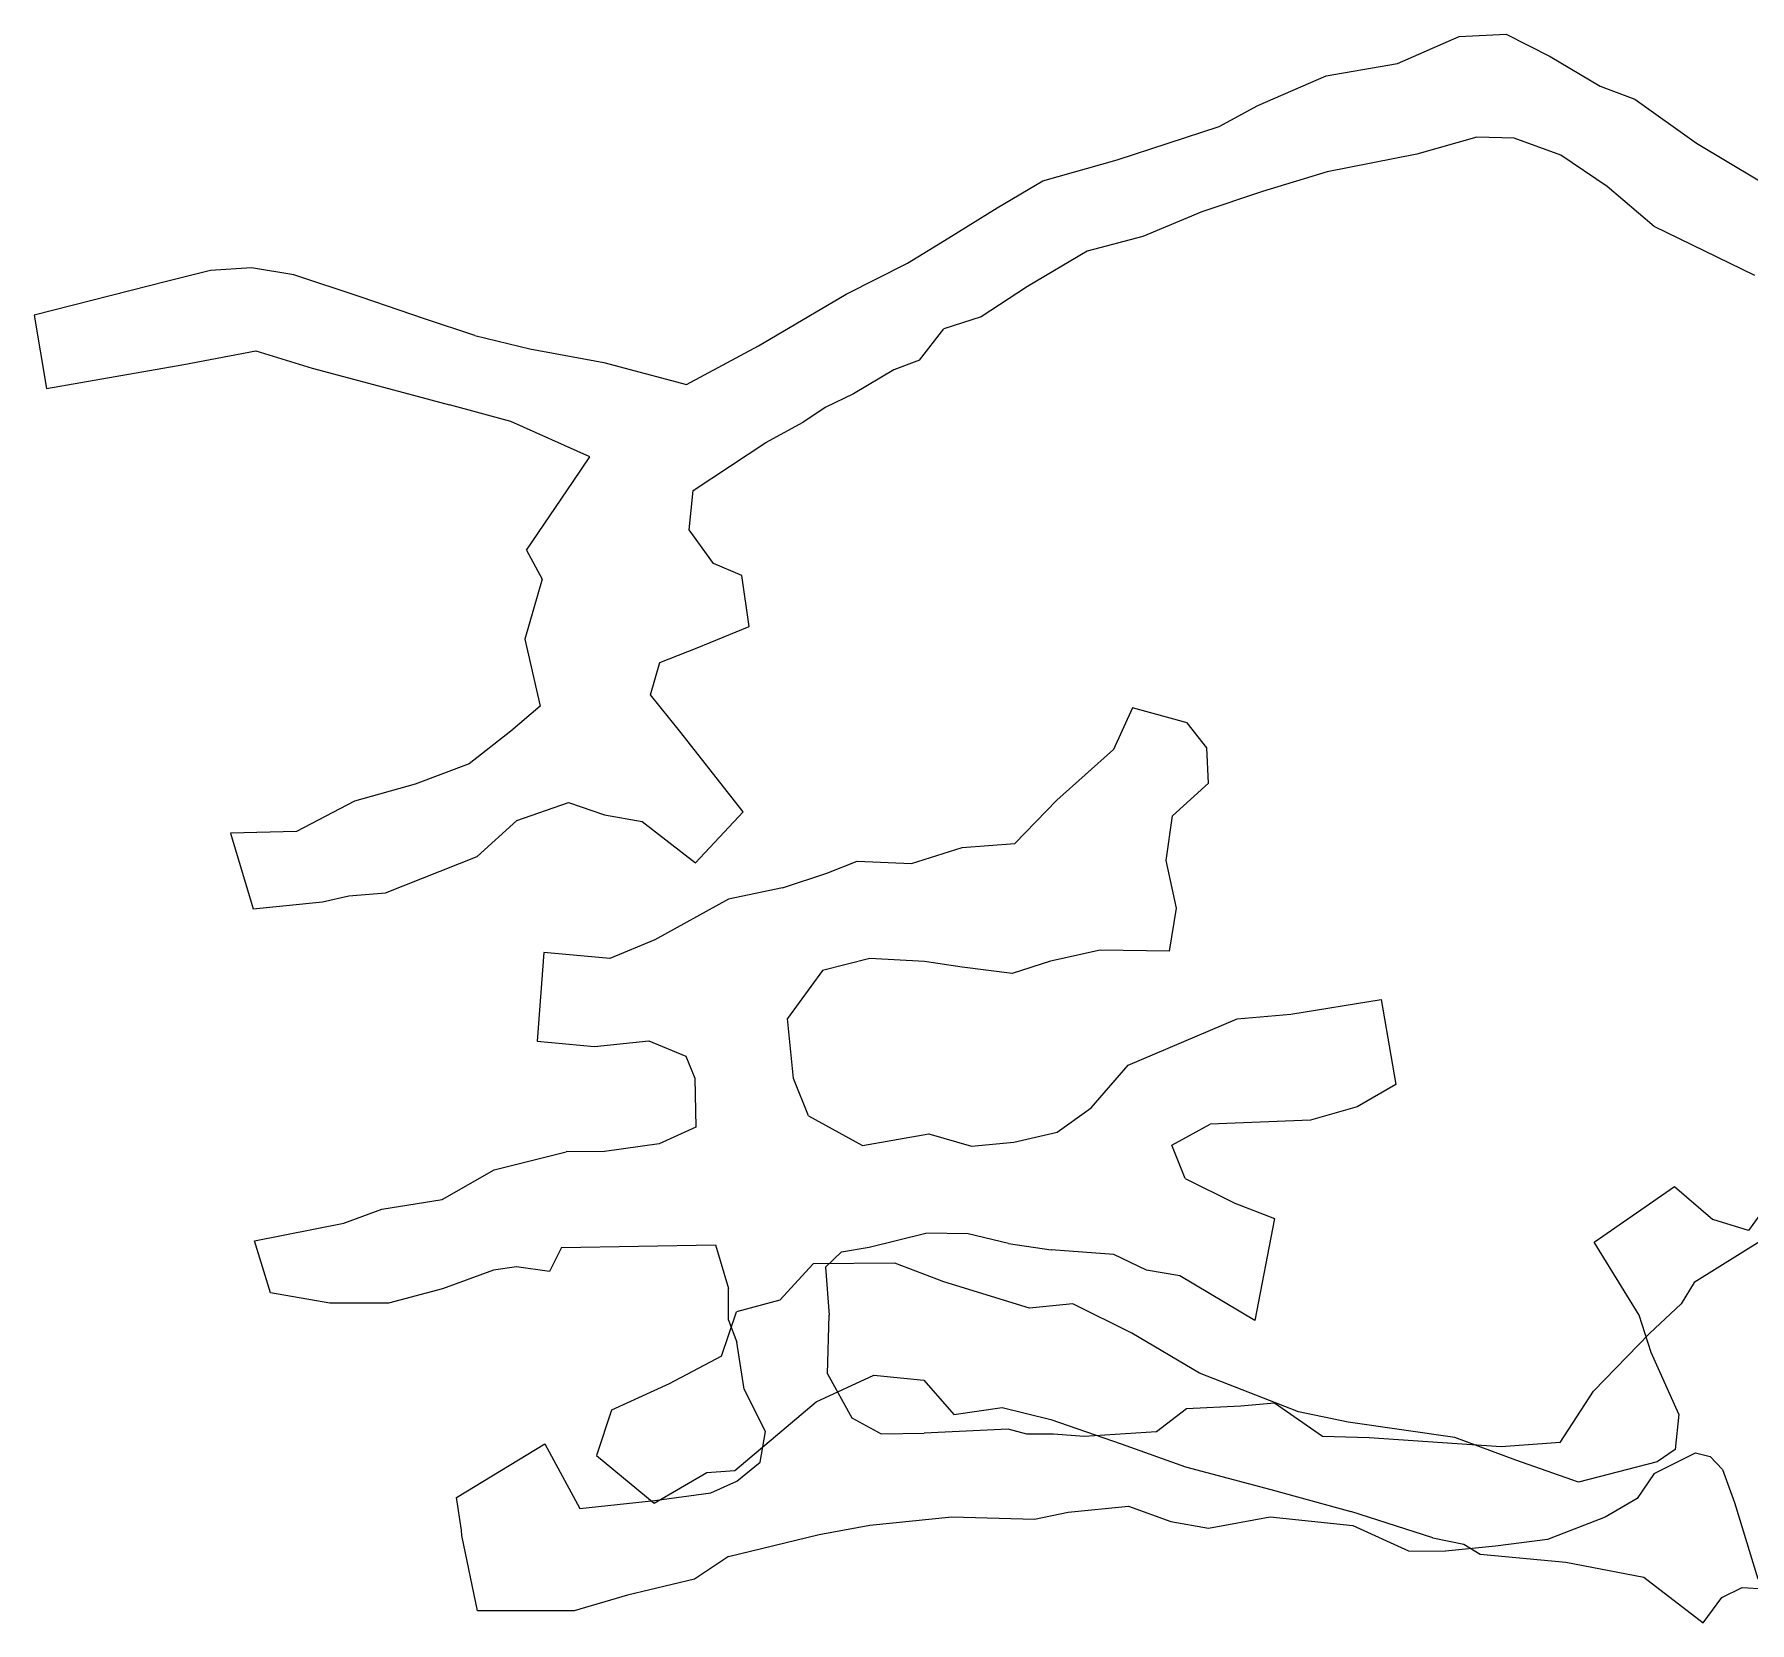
# Model space of a CAD drawing. Extents: x 539064 to 539891, y 4477666 to 4478116.
# Drawn here: x 539064.3 to 539134.5, y 4477749.9 to 4477815 of the extents above; entities that cross this region are included whole.
import ezdxf

# ---------------------------------------------------------------- set-up
doc = ezdxf.new("R2010")
doc.units = 0
doc.header["$MEASUREMENT"] = 0
doc.linetypes.add('DUZ', pattern=[500, 500])
doc.layers.add('KAT_1450', color=236, linetype='DUZ')
doc.layers.add('KAT_1460', color=13, linetype='DUZ')

msp = doc.modelspace()

# ---------------------------------------------------------------- linework, layer by layer
at = {"layer": 'KAT_1450'}
for p, q in [((539128.156, 4477765.531, 1453.18), (539131.449, 4477767.802, 1453.18)), ((539131.449, 4477767.802, 1453.18), (539133.023, 4477766.447, 1453.19)), ((539135.299, 4477767.132, 1453.171), (539134.48, 4477766.004, 1453.171)), ((539134.48, 4477766.004, 1453.171), (539133.023, 4477766.447, 1453.19)), ((539130.001, 4477762.53, 1453.18), (539128.156, 4477765.531, 1453.18)), ((539096.183, 4477764.642, 1458.651), (539094.813, 4477763.147, 1459.017)), ((539099.53, 4477764.658, 1458.274), (539096.183, 4477764.642, 1458.651)), ((539101.537, 4477763.907, 1458.186), (539099.53, 4477764.658, 1458.274)), ((539105.045, 4477762.818, 1458.034), (539101.537, 4477763.907, 1458.186)), ((539094.813, 4477763.147, 1459.017), (539093.042, 4477762.67, 1459.473)), ((539092.434, 4477760.863, 1458.7), (539093.042, 4477762.67, 1459.473)), ((539106.818, 4477763.001, 1457.742), (539105.045, 4477762.818, 1458.034)), ((539109.229, 4477761.805, 1457.18), (539106.818, 4477763.001, 1457.742)), ((539130.498, 4477761.003, 1453.18), (539130.001, 4477762.53, 1453.18)), ((539112.004, 4477760.162, 1456.528), (539109.229, 4477761.805, 1457.18)), ((539131.632, 4477758.478, 1453.337), (539130.498, 4477761.003, 1453.18)), ((539092.434, 4477760.863, 1458.7), (539090.293, 4477759.728, 1459.493)), ((539090.293, 4477759.728, 1459.493), (539087.928, 4477758.642, 1459.825)), ((539096.309, 4477758.989, 1458.722), (539098.671, 4477760.076, 1458.443)), ((539098.671, 4477760.076, 1458.443), (539100.71, 4477759.874, 1458.3)), ((539100.71, 4477759.874, 1458.3), (539101.943, 4477758.463, 1458.118)), ((539116.051, 4477758.582, 1455.98), (539112.004, 4477760.162, 1456.528)), ((539092.973, 4477756.169, 1459.604), (539096.309, 4477758.989, 1458.722)), ((539087.928, 4477758.642, 1459.825), (539087.308, 4477756.795, 1459.966)), ((539101.943, 4477758.463, 1458.118), (539103.919, 4477758.752, 1457.905)), ((539103.919, 4477758.752, 1457.905), (539105.917, 4477758.263, 1457.623)), ((539105.917, 4477758.263, 1457.623), (539108.797, 4477757.264, 1456.911)), ((539118.094, 4477758.156, 1455.95), (539116.051, 4477758.582, 1455.98)), ((539131.632, 4477758.478, 1453.337), (539131.473, 4477757.04, 1453.738)), ((539122.453, 4477757.532, 1454.802), (539118.094, 4477758.156, 1455.95)), ((539124.958, 4477756.599, 1454.595), (539122.453, 4477757.532, 1454.802)), ((539087.308, 4477756.795, 1459.966), (539089.667, 4477754.843, 1460.026)), ((539108.797, 4477757.264, 1456.911), (539111.432, 4477756.327, 1456.664)), ((539131.473, 4477757.04, 1453.738), (539130.747, 4477756.537, 1453.707)), ((539089.667, 4477754.843, 1460.026), (539091.835, 4477756.089, 1459.699)), ((539091.835, 4477756.089, 1459.699), (539092.973, 4477756.169, 1459.604)), ((539111.432, 4477756.327, 1456.664), (539114.923, 4477755.398, 1456.069)), ((539127.52, 4477755.698, 1454.153), (539124.958, 4477756.599, 1454.595)), ((539130.747, 4477756.537, 1453.707), (539127.52, 4477755.698, 1454.153)), ((539114.923, 4477755.398, 1456.069), (539118.194, 4477754.501, 1455.95)), ((539121.554, 4477753.421, 1454.83), (539118.194, 4477754.501, 1455.95)), ((539121.554, 4477753.421, 1454.83), (539122.82, 4477753.162, 1454.716)), ((539122.82, 4477753.162, 1454.716), (539123.489, 4477752.745, 1454.586)), ((539123.489, 4477752.745, 1454.586), (539126.998, 4477752.418, 1454.059)), ((539126.998, 4477752.418, 1454.059), (539130.198, 4477751.806, 1453.829)), ((539130.198, 4477751.806, 1453.829), (539132.624, 4477749.945, 1453.826)), ((539133.384, 4477750.977, 1453.875), (539134.218, 4477751.389, 1453.862)), ((539134.218, 4477751.389, 1453.862), (539137.124, 4477751.204, 1453.95)), ((539132.624, 4477749.945, 1453.826), (539133.384, 4477750.977, 1453.875))]:
    msp.add_line(p, q, dxfattribs=at)
at = {"layer": 'KAT_1460'}
for p, q in [((539120.112, 4477813.782, 1482.776), (539122.631, 4477814.885, 1482.377)), ((539122.631, 4477814.885, 1482.377), (539124.565, 4477814.978, 1482.061)), ((539124.565, 4477814.978, 1482.061), (539126.363, 4477814.065, 1481.728)), ((539117.187, 4477813.272, 1483.053), (539120.112, 4477813.782, 1482.776)), ((539126.363, 4477814.065, 1481.728), (539128.411, 4477812.861, 1481.14)), ((539114.389, 4477812.062, 1483.457), (539117.187, 4477813.272, 1483.053)), ((539128.411, 4477812.861, 1481.14), (539129.824, 4477812.325, 1480.884)), ((539129.824, 4477812.325, 1480.884), (539132.356, 4477810.52, 1480.059)), ((539112.803, 4477811.202, 1483.8), (539114.389, 4477812.062, 1483.457)), ((539108.633, 4477809.837, 1484.913), (539112.803, 4477811.202, 1483.8)), ((539123.355, 4477810.771, 1482.178), (539120.904, 4477810.07, 1482.614)), ((539124.881, 4477810.731, 1481.61), (539123.355, 4477810.771, 1482.178)), ((539126.794, 4477810.026, 1481.079), (539124.881, 4477810.731, 1481.61)), ((539132.356, 4477810.52, 1480.059), (539137.449, 4477807.471, 1478.99)), ((539105.589, 4477808.975, 1486.085), (539108.633, 4477809.837, 1484.913)), ((539120.904, 4477810.07, 1482.614), (539117.234, 4477809.342, 1483.07)), ((539128.7, 4477808.741, 1480.617), (539126.794, 4477810.026, 1481.079)), ((539103.712, 4477807.872, 1486.403), (539105.589, 4477808.975, 1486.085)), ((539117.234, 4477809.342, 1483.07), (539114.579, 4477808.539, 1483.614)), ((539114.579, 4477808.539, 1483.614), (539112.091, 4477807.709, 1484.18)), ((539130.615, 4477807.108, 1479.948), (539128.7, 4477808.741, 1480.617)), ((539101.743, 4477806.65, 1486.646), (539103.712, 4477807.872, 1486.403)), ((539112.091, 4477807.709, 1484.18), (539109.679, 4477806.695, 1485.132)), ((539109.679, 4477806.695, 1485.132), (539107.405, 4477806.103, 1485.719)), ((539134.743, 4477805.102, 1479.19), (539130.615, 4477807.108, 1479.948)), ((539100.048, 4477805.601, 1487.236), (539101.743, 4477806.65, 1486.646)), ((539107.405, 4477806.103, 1485.719), (539104.958, 4477804.656, 1486.423)), ((539071.508, 4477805.313, 1490.075), (539069.755, 4477804.864, 1490.223)), ((539073.184, 4477805.423, 1490.107), (539071.508, 4477805.313, 1490.075)), ((539074.917, 4477805.13, 1489.991), (539073.184, 4477805.423, 1490.107)), ((539097.532, 4477804.343, 1487.425), (539100.048, 4477805.601, 1487.236)), ((539069.755, 4477804.864, 1490.223), (539064.293, 4477803.479, 1490.594)), ((539077.676, 4477804.215, 1489.8), (539074.917, 4477805.13, 1489.991)), ((539104.958, 4477804.656, 1486.423), (539103.061, 4477803.408, 1486.796)), ((539080.276, 4477803.324, 1489.8), (539077.676, 4477804.215, 1489.8)), ((539093.948, 4477802.219, 1488.536), (539097.532, 4477804.343, 1487.425)), ((539064.293, 4477803.479, 1490.594), (539064.788, 4477800.48, 1490.52)), ((539082.334, 4477802.649, 1489.719), (539080.276, 4477803.324, 1489.8)), ((539103.061, 4477803.408, 1486.796), (539101.534, 4477802.921, 1487.168)), ((539082.334, 4477802.649, 1489.719), (539084.583, 4477802.104, 1489.852)), ((539100.536, 4477801.633, 1487.475), (539101.534, 4477802.921, 1487.168)), ((539070.414, 4477801.455, 1490.25), (539073.359, 4477802.02, 1490.016)), ((539073.359, 4477802.02, 1490.016), (539075.672, 4477801.312, 1489.867)), ((539084.583, 4477802.104, 1489.852), (539087.618, 4477801.543, 1489.646)), ((539090.996, 4477800.638, 1489.268), (539093.948, 4477802.219, 1488.536)), ((539064.788, 4477800.48, 1490.52), (539070.414, 4477801.455, 1490.25)), ((539075.672, 4477801.312, 1489.867), (539079.209, 4477800.373, 1489.8)), ((539087.618, 4477801.543, 1489.646), (539090.996, 4477800.638, 1489.268)), ((539099.483, 4477801.235, 1487.711), (539097.837, 4477800.262, 1488.166)), ((539100.536, 4477801.633, 1487.475), (539099.483, 4477801.235, 1487.711)), ((539079.209, 4477800.373, 1489.8), (539081.287, 4477799.808, 1489.756)), ((539083.805, 4477799.125, 1489.776), (539081.287, 4477799.808, 1489.756)), ((539096.7, 4477799.711, 1488.396), (539095.779, 4477799.1, 1488.595)), ((539097.837, 4477800.262, 1488.166), (539096.7, 4477799.711, 1488.396)), ((539087.037, 4477797.681, 1489.64), (539083.805, 4477799.125, 1489.776)), ((539094.25, 4477798.268, 1488.855), (539095.779, 4477799.1, 1488.595)), ((539091.271, 4477796.296, 1489.445), (539094.25, 4477798.268, 1488.855)), ((539086.35, 4477796.667, 1489.547), (539087.037, 4477797.681, 1489.64)), ((539084.452, 4477793.857, 1490.155), (539086.35, 4477796.667, 1489.547)), ((539091.107, 4477794.695, 1489.623), (539091.271, 4477796.296, 1489.445)), ((539092.101, 4477793.314, 1489.83), (539091.107, 4477794.695, 1489.623)), ((539084.452, 4477793.857, 1490.155), (539085.089, 4477792.672, 1490.215)), ((539093.268, 4477792.814, 1490.051), (539092.101, 4477793.314, 1489.83)), ((539085.089, 4477792.672, 1490.215), (539084.382, 4477790.213, 1490.215)), ((539093.567, 4477790.732, 1490.265), (539093.268, 4477792.814, 1490.051)), ((539091.431, 4477789.864, 1489.955), (539093.567, 4477790.732, 1490.265)), ((539084.382, 4477790.213, 1490.215), (539085.01, 4477787.47, 1490.5)), ((539089.9, 4477789.253, 1490.14), (539091.431, 4477789.864, 1489.955)), ((539089.52, 4477787.94, 1490.344), (539089.9, 4477789.253, 1490.14)), ((539090.717, 4477786.464, 1490.8), (539089.52, 4477787.94, 1490.344)), ((539085.01, 4477787.47, 1490.5), (539083.807, 4477786.443, 1490.538)), ((539109.262, 4477787.401, 1476.884), (539108.484, 4477785.692, 1476.889)), ((539111.5, 4477786.79, 1476.847), (539109.262, 4477787.401, 1476.884)), ((539083.807, 4477786.443, 1490.538), (539082.095, 4477785.102, 1490.657)), ((539093.315, 4477783.141, 1490.8), (539090.717, 4477786.464, 1490.8)), ((539112.306, 4477785.758, 1476.978), (539111.5, 4477786.79, 1476.847)), ((539108.484, 4477785.692, 1476.889), (539106.158, 4477783.617, 1476.801)), ((539112.376, 4477784.319, 1476.913), (539112.306, 4477785.758, 1476.978)), ((539082.095, 4477785.102, 1490.657), (539079.887, 4477784.28, 1490.495)), ((539079.887, 4477784.28, 1490.495), (539077.4, 4477783.577, 1490.533)), ((539110.899, 4477782.98, 1476.873), (539112.376, 4477784.319, 1476.913)), ((539077.4, 4477783.577, 1490.533), (539075.026, 4477782.34, 1490.569)), ((539084.05, 4477782.79, 1490.558), (539086.159, 4477783.523, 1490.8)), ((539086.159, 4477783.523, 1490.8), (539087.636, 4477783.015, 1490.8)), ((539104.436, 4477781.842, 1476.529), (539106.158, 4477783.617, 1476.801)), ((539082.431, 4477781.314, 1490.442), (539084.05, 4477782.79, 1490.558)), ((539087.636, 4477783.015, 1490.8), (539089.176, 4477782.751, 1490.8)), ((539091.369, 4477781.054, 1490.8), (539093.315, 4477783.141, 1490.8)), ((539110.635, 4477781.151, 1478.297), (539110.899, 4477782.98, 1476.873)), ((539075.026, 4477782.34, 1490.569), (539072.328, 4477782.272, 1490.55)), ((539072.328, 4477782.272, 1490.55), (539073.26, 4477779.169, 1490.55)), ((539089.176, 4477782.751, 1490.8), (539091.369, 4477781.054, 1490.8)), ((539100.211, 4477781.032, 1476.461), (539102.283, 4477781.677, 1476.211)), ((539102.283, 4477781.677, 1476.211), (539104.436, 4477781.842, 1476.529)), ((539078.679, 4477779.823, 1490.559), (539082.431, 4477781.314, 1490.442)), ((539096.748, 4477780.629, 1476.331), (539097.979, 4477781.119, 1476.473)), ((539097.979, 4477781.119, 1476.473), (539100.211, 4477781.032, 1476.461)), ((539111.055, 4477779.195, 1478.829), (539110.635, 4477781.151, 1478.297)), ((539094.923, 4477780.025, 1475.7), (539092.716, 4477779.568, 1475.7)), ((539094.923, 4477780.025, 1475.7), (539096.748, 4477780.629, 1476.331)), ((539073.26, 4477779.169, 1490.55), (539076.091, 4477779.46, 1490.527)), ((539076.091, 4477779.46, 1490.527), (539077.169, 4477779.7, 1490.435)), ((539077.169, 4477779.7, 1490.435), (539078.679, 4477779.823, 1490.559)), ((539092.716, 4477779.568, 1475.7), (539089.704, 4477777.901, 1475.7)), ((539110.772, 4477777.436, 1476.48), (539111.055, 4477779.195, 1478.829)), ((539089.704, 4477777.901, 1475.7), (539087.856, 4477777.133, 1475.7)), ((539085.152, 4477777.389, 1475.7), (539084.879, 4477773.752, 1475.7)), ((539087.856, 4477777.133, 1475.7), (539085.152, 4477777.389, 1475.7)), ((539107.934, 4477777.484, 1476.465), (539105.906, 4477777.032, 1476.438)), ((539110.772, 4477777.436, 1476.48), (539107.934, 4477777.484, 1476.465)), ((539096.572, 4477776.644, 1476.116), (539095.126, 4477774.678, 1477.579)), ((539098.506, 4477777.14, 1476.242), (539096.572, 4477776.644, 1476.116)), ((539100.747, 4477777.015, 1476.151), (539098.506, 4477777.14, 1476.242)), ((539102.29, 4477776.789, 1476.217), (539100.747, 4477777.015, 1476.151)), ((539104.335, 4477776.522, 1476.534), (539102.29, 4477776.789, 1476.217)), ((539105.906, 4477777.032, 1476.438), (539104.335, 4477776.522, 1476.534)), ((539115.736, 4477774.853, 1475.764), (539119.439, 4477775.458, 1475.764)), ((539119.439, 4477775.458, 1475.764), (539120.046, 4477771.973, 1475.764)), ((539095.378, 4477772.219, 1475.635), (539095.126, 4477774.678, 1477.579)), ((539109.086, 4477772.772, 1476.1), (539113.55, 4477774.662, 1475.764)), ((539113.55, 4477774.662, 1475.764), (539115.736, 4477774.853, 1475.764)), ((539084.879, 4477773.752, 1475.7), (539087.227, 4477773.54, 1475.7)), ((539087.227, 4477773.54, 1475.7), (539089.455, 4477773.765, 1475.7)), ((539089.455, 4477773.765, 1475.7), (539090.974, 4477773.139, 1475.7)), ((539090.974, 4477773.139, 1475.7), (539091.344, 4477772.241, 1475.694)), ((539091.344, 4477772.241, 1475.694), (539091.379, 4477770.229, 1475.604)), ((539107.571, 4477771.024, 1477.145), (539109.086, 4477772.772, 1476.1)), ((539095.998, 4477770.695, 1475.727), (539095.378, 4477772.219, 1475.635)), ((539120.046, 4477771.973, 1475.764), (539118.452, 4477771.071, 1475.764)), ((539106.18, 4477770.024, 1477.113), (539107.571, 4477771.024, 1477.145)), ((539118.452, 4477771.071, 1475.764), (539116.553, 4477770.516, 1475.764)), ((539091.379, 4477770.229, 1475.604), (539089.873, 4477769.554, 1475.31)), ((539095.998, 4477770.695, 1475.727), (539098.2, 4477769.484, 1475.613)), ((539110.867, 4477769.492, 1477.321), (539112.441, 4477770.349, 1475.764)), ((539116.553, 4477770.516, 1475.764), (539112.441, 4477770.349, 1475.764)), ((539089.873, 4477769.554, 1475.31), (539087.642, 4477769.235, 1475.573)), ((539098.2, 4477769.484, 1475.613), (539100.923, 4477769.963, 1475.659)), ((539100.923, 4477769.963, 1475.659), (539102.664, 4477769.448, 1475.857)), ((539102.664, 4477769.448, 1475.857), (539104.402, 4477769.625, 1475.82)), ((539104.402, 4477769.625, 1475.82), (539106.18, 4477770.024, 1477.113)), ((539111.417, 4477768.128, 1475.503), (539110.867, 4477769.492, 1477.321)), ((539083.126, 4477768.482, 1475.949), (539086.068, 4477769.228, 1475.804)), ((539087.642, 4477769.235, 1475.573), (539086.068, 4477769.228, 1475.804)), ((539080.986, 4477767.276, 1476.376), (539083.126, 4477768.482, 1475.949)), ((539111.417, 4477768.128, 1475.503), (539113.45, 4477767.119, 1475.588)), ((539076.969, 4477766.302, 1476.995), (539078.517, 4477766.87, 1476.513)), ((539078.517, 4477766.87, 1476.513), (539080.986, 4477767.276, 1476.376)), ((539113.45, 4477767.119, 1475.588), (539115.078, 4477766.491, 1475.413)), ((539073.304, 4477765.576, 1477.404), (539076.969, 4477766.302, 1476.995)), ((539115.078, 4477766.491, 1475.413), (539114.263, 4477762.32, 1475.495)), ((539073.958, 4477763.449, 1477.556), (539073.304, 4477765.576, 1477.404)), ((539085.877, 4477765.309, 1475.78), (539085.386, 4477764.322, 1475.803)), ((539085.877, 4477765.309, 1475.78), (539092.184, 4477765.421, 1475.529)), ((539092.184, 4477765.421, 1475.529), (539092.717, 4477763.631, 1475.594)), ((539097.341, 4477765.128, 1475.416), (539098.481, 4477765.315, 1475.6)), ((539098.481, 4477765.315, 1475.6), (539100.803, 4477765.895, 1475.6)), ((539102.524, 4477765.866, 1475.751), (539100.803, 4477765.895, 1475.6)), ((539104.187, 4477765.465, 1475.723), (539102.524, 4477765.866, 1475.751)), ((539104.187, 4477765.465, 1475.723), (539105.931, 4477765.214, 1475.798)), ((539135.077, 4477765.629, 1473.911), (539132.259, 4477763.871, 1474.066)), ((539097.341, 4477765.128, 1475.416), (539096.684, 4477764.504, 1475.646)), ((539108.488, 4477765.022, 1475.608), (539105.931, 4477765.214, 1475.798)), ((539109.831, 4477764.382, 1475.538), (539108.488, 4477765.022, 1475.608)), ((539083.09, 4477764.377, 1475.984), (539081.012, 4477763.611, 1476.35)), ((539084.037, 4477764.508, 1475.909), (539083.09, 4477764.377, 1475.984)), ((539085.386, 4477764.322, 1475.803), (539084.037, 4477764.508, 1475.909)), ((539096.684, 4477764.504, 1475.646), (539096.836, 4477762.533, 1475.606)), ((539111.191, 4477764.143, 1475.507), (539109.831, 4477764.382, 1475.538)), ((539114.263, 4477762.32, 1475.495), (539111.191, 4477764.143, 1475.507)), ((539132.259, 4477763.871, 1474.066), (539131.73, 4477762.996, 1474.13)), ((539076.392, 4477763.022, 1477.176), (539073.958, 4477763.449, 1477.556)), ((539081.012, 4477763.611, 1476.35), (539078.789, 4477763.031, 1476.511)), ((539092.71, 4477762.336, 1475.432), (539092.717, 4477763.631, 1475.594)), ((539078.789, 4477763.031, 1476.511), (539076.392, 4477763.022, 1477.176)), ((539096.774, 4477760.14, 1475.555), (539096.836, 4477762.533, 1475.606)), ((539131.73, 4477762.996, 1474.13), (539130.422, 4477761.784, 1474.56)), ((539092.71, 4477762.336, 1475.432), (539093.056, 4477761.425, 1475.339)), ((539128.137, 4477759.419, 1474.33), (539130.422, 4477761.784, 1474.56)), ((539093.352, 4477759.507, 1475.34), (539093.056, 4477761.425, 1475.339)), ((539096.774, 4477760.14, 1475.555), (539097.768, 4477758.326, 1475.243)), ((539094.238, 4477757.769, 1475.177), (539093.352, 4477759.507, 1475.34)), ((539115.077, 4477758.932, 1475.3), (539113.689, 4477758.809, 1475.3)), ((539117.038, 4477757.57, 1475.3), (539115.077, 4477758.932, 1475.3)), ((539126.775, 4477757.321, 1474.593), (539128.137, 4477759.419, 1474.33)), ((539097.768, 4477758.326, 1475.243), (539098.972, 4477757.676, 1475.348)), ((539111.465, 4477758.698, 1475.3), (539110.248, 4477757.76, 1475.3)), ((539113.689, 4477758.809, 1475.3), (539111.465, 4477758.698, 1475.3)), ((539094.012, 4477756.514, 1475.168), (539094.238, 4477757.769, 1475.177)), ((539098.972, 4477757.676, 1475.348), (539100.73, 4477757.707, 1475.313)), ((539104.166, 4477757.866, 1475.307), (539100.73, 4477757.707, 1475.313)), ((539104.93, 4477757.662, 1475.3), (539104.166, 4477757.866, 1475.307)), ((539106.018, 4477757.658, 1475.3), (539104.93, 4477757.662, 1475.3)), ((539107.279, 4477757.562, 1475.3), (539106.018, 4477757.658, 1475.3)), ((539110.248, 4477757.76, 1475.3), (539107.279, 4477757.562, 1475.3)), ((539118.949, 4477757.515, 1475.137), (539117.038, 4477757.57, 1475.3)), ((539124.355, 4477757.141, 1474.724), (539118.949, 4477757.515, 1475.137)), ((539081.582, 4477755.073, 1475.7), (539085.192, 4477757.269, 1475.706)), ((539085.192, 4477757.269, 1475.706), (539086.634, 4477754.625, 1475.706)), ((539126.775, 4477757.321, 1474.593), (539124.355, 4477757.141, 1474.724)), ((539130.618, 4477756.047, 1474.449), (539132.305, 4477756.898, 1474.4)), ((539132.305, 4477756.898, 1474.4), (539132.907, 4477756.749, 1474.5)), ((539093.062, 4477755.737, 1475.296), (539094.012, 4477756.514, 1475.168)), ((539132.907, 4477756.749, 1474.5), (539133.42, 4477756.212, 1474.6)), ((539133.42, 4477756.212, 1474.6), (539133.913, 4477754.869, 1474.7)), ((539091.989, 4477755.26, 1475.24), (539093.062, 4477755.737, 1475.296)), ((539130.618, 4477756.047, 1474.449), (539129.922, 4477755.027, 1474.472)), ((539081.778, 4477753.733, 1475.6), (539081.582, 4477755.073, 1475.7)), ((539086.634, 4477754.625, 1475.706), (539089.682, 4477754.948, 1475.454)), ((539089.682, 4477754.948, 1475.454), (539091.989, 4477755.26, 1475.24)), ((539106.622, 4477754.476, 1475.3), (539109.09, 4477754.722, 1475.3)), ((539109.09, 4477754.722, 1475.3), (539110.832, 4477754.083, 1475.3)), ((539129.922, 4477755.027, 1474.449), (539128.616, 4477754.27, 1474.472)), ((539133.913, 4477754.869, 1474.7), (539134.869, 4477751.74, 1475.566)), ((539098.503, 4477753.934, 1475.161), (539101.868, 4477754.273, 1475.297)), ((539101.868, 4477754.273, 1475.297), (539105.24, 4477754.181, 1475.3)), ((539105.24, 4477754.181, 1475.3), (539106.622, 4477754.476, 1475.3)), ((539110.832, 4477754.083, 1475.3), (539112.37, 4477753.812, 1475.3)), ((539112.37, 4477753.812, 1475.3), (539114.901, 4477754.281, 1475.3)), ((539114.901, 4477754.281, 1475.3), (539118.279, 4477753.926, 1475.157)), ((539128.616, 4477754.27, 1474.472), (539126.25, 4477753.347, 1474.646)), ((539081.793, 4477753.512, 1475.796), (539081.778, 4477753.733, 1475.6)), ((539082.434, 4477750.425, 1475.796), (539081.793, 4477753.512, 1475.796)), ((539092.716, 4477752.656, 1475.23), (539096.426, 4477753.555, 1475.22)), ((539096.426, 4477753.555, 1475.22), (539098.503, 4477753.934, 1475.161)), ((539118.279, 4477753.926, 1475.157), (539120.561, 4477752.886, 1475.056)), ((539126.25, 4477753.347, 1474.646), (539124.122, 4477753.073, 1474.72)), ((539092.716, 4477752.656, 1475.23), (539091.33, 4477751.721, 1475.468)), ((539120.561, 4477752.886, 1475.056), (539122.075, 4477752.871, 1474.898)), ((539124.122, 4477753.073, 1474.72), (539122.075, 4477752.871, 1474.898)), ((539091.33, 4477751.721, 1475.468), (539088.577, 4477751.077, 1475.559)), ((539088.577, 4477751.077, 1475.559), (539086.396, 4477750.427, 1475.478)), ((539086.396, 4477750.427, 1475.478), (539082.434, 4477750.425, 1475.796))]:
    msp.add_line(p, q, dxfattribs=at)

doc.saveas('drawing.dxf')
